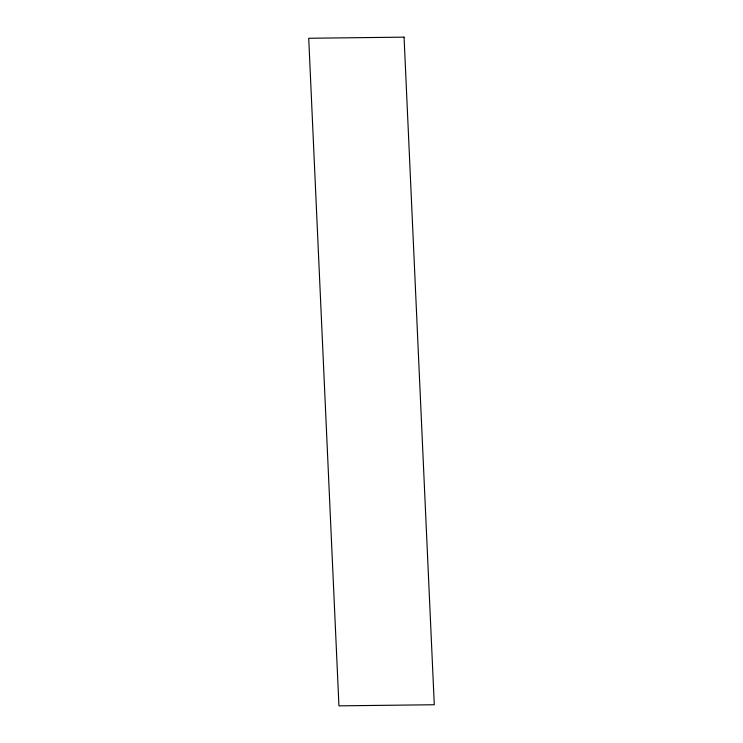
<?xml version="1.0" encoding="UTF-8"?>
<svg xmlns="http://www.w3.org/2000/svg" width="743" height="743" viewBox="0 0 743 743"><rect width="100%" height="100%" fill="white"/><g stroke="black" fill="none" stroke-linecap="round" stroke-linejoin="round"><path stroke-width="1.11" d="M404.062 37.15L308.716 38.255L338.938 705.85L434.284 704.745L404.062 37.15"/></g></svg>
